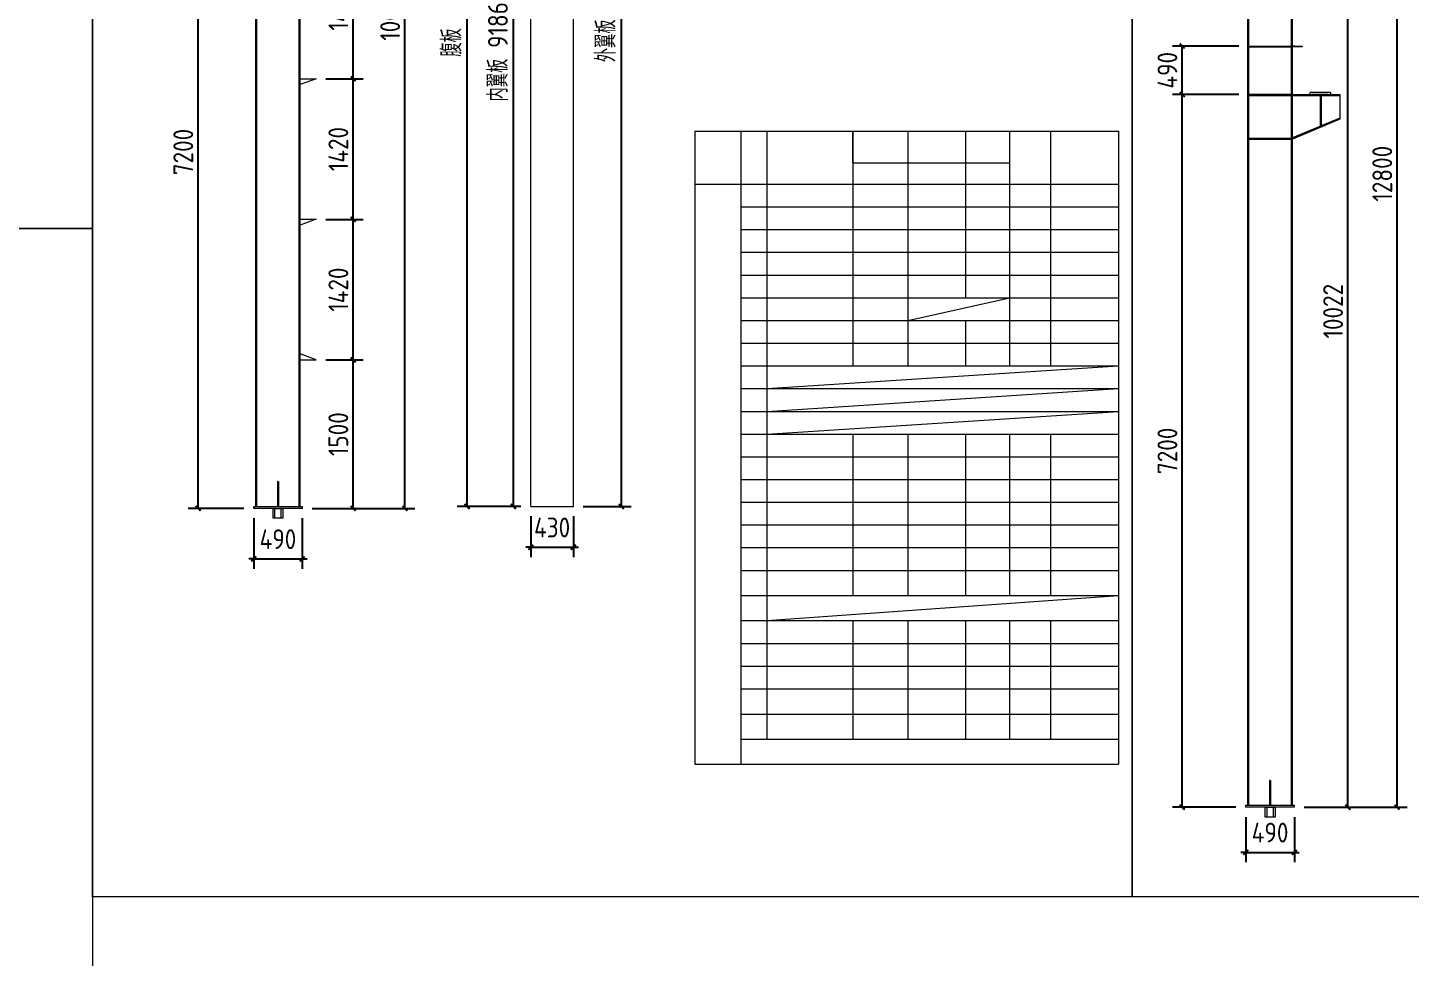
# Model space of a CAD drawing. Extents: x 485428 to 797698, y 56414 to 211814.
# Drawn here: x 671882 to 685846, y 109952 to 119345 of the extents above; entities that cross this region are included whole.
import ezdxf

# ---------------------------------------------------------------- set-up
doc = ezdxf.new("R2010")
doc.units = 0
doc.header["$LTSCALE"] = 1000
doc.header["$MEASUREMENT"] = 0
doc.layers.add('DOTE', color=1, linetype='Continuous')
doc.layers.add('钢架', color=7, linetype='Continuous', lineweight=25)
doc.styles.get("Standard").update_dxf_attribs({"font": 'gbenor.shx', "bigfont": 'gbcbig.shx'})
doc.dimstyles.get("Standard").update_dxf_attribs({"dimscale": 100, "dimtxt": 2, "dimasz": 0.4, "dimexe": 0.5, "dimexo": 1, "dimgap": 0.5, "dimtad": 1, "dimdec": 0, "dimzin": 0, "dimdsep": 46, "dimtxsty": 'Standard', "dimblk": 'ARCHTICK', "dimcen": 0.09, "dimadec": 0, "dimazin": 0, "dimtfac": 1, "dimtdec": 0, "dimtix": 1, "dimtmove": 2, "dimatfit": 3, "dimfxl": 1, "dimtolj": 1, "dimtzin": 0, "dimarcsym": 0})

# ---------------------------------------------------------------- blocks, each defined once
blk = doc.blocks.new('_ArchTick')
at = {"color": 0, "linetype": 'ByBlock', "const_width": 0.4}
blk.add_lwpolyline([(-0.5, -0.5), (0.5, 0.5)], dxfattribs=at)
blk = doc.blocks.new('*D489')
at = {"color": 3, "lineweight": -2}
for p, q in [((674895, 115988), (675270, 115988)), ((675170, 114488), (675170, 115988)), ((674755, 114488), (675270, 114488))]:
    blk.add_line(p, q, dxfattribs=at)
at = {"layer": 'Defpoints', "color": 0}
for p in [(674795, 115988), (675170, 115988), (674655, 114488)]:
    blk.add_point(p, dxfattribs=at)
at = {"color": 3, "lineweight": -2, "xscale": 50, "yscale": 50, "zscale": 50}
for p, rotation in [((675170, 115988), 90), ((675170, 114488), 270)]:
    blk.add_blockref('_ArchTick', p, dxfattribs=dict(at, rotation=rotation))
at = {"color": 0, "lineweight": 15, "insert": (675020, 115238), "char_height": 200, "attachment_point": 5, "rotation": 90}
blk.add_mtext('\\A1;1500', dxfattribs=at)
blk = doc.blocks.new('*D490')
at = {"color": 3, "lineweight": -2}
for p, q in [((674895, 117408), (675270, 117408)), ((675170, 115988), (675170, 117408)), ((674895, 115988), (675270, 115988))]:
    blk.add_line(p, q, dxfattribs=at)
at = {"layer": 'Defpoints', "color": 0}
for p in [(674795, 117408), (675170, 117408), (674795, 115988)]:
    blk.add_point(p, dxfattribs=at)
at = {"color": 3, "lineweight": -2, "xscale": 50, "yscale": 50, "zscale": 50}
for p, rotation in [((675170, 117408), 90), ((675170, 115988), 270)]:
    blk.add_blockref('_ArchTick', p, dxfattribs=dict(at, rotation=rotation))
at = {"color": 0, "lineweight": 15, "insert": (675020, 116698), "char_height": 200, "attachment_point": 5, "rotation": 90}
blk.add_mtext('\\A1;1420', dxfattribs=at)
blk = doc.blocks.new('*D491')
at = {"color": 3, "lineweight": -2}
for p, q in [((674895, 118828), (675270, 118828)), ((675170, 117408), (675170, 118828)), ((674895, 117408), (675270, 117408))]:
    blk.add_line(p, q, dxfattribs=at)
at = {"layer": 'Defpoints', "color": 0}
for p in [(674795, 118828), (675170, 118828), (674795, 117408)]:
    blk.add_point(p, dxfattribs=at)
at = {"color": 3, "lineweight": -2, "xscale": 50, "yscale": 50, "zscale": 50}
for p, rotation in [((675170, 118828), 90), ((675170, 117408), 270)]:
    blk.add_blockref('_ArchTick', p, dxfattribs=dict(at, rotation=rotation))
at = {"color": 0, "lineweight": 15, "insert": (675020, 118118), "char_height": 200, "attachment_point": 5, "rotation": 90}
blk.add_mtext('\\A1;1420', dxfattribs=at)
blk = doc.blocks.new('*D492')
at = {"color": 3, "lineweight": -2}
for p, q in [((674895, 120248), (675270, 120248)), ((675170, 118828), (675170, 120248)), ((674895, 118828), (675270, 118828))]:
    blk.add_line(p, q, dxfattribs=at)
at = {"layer": 'Defpoints', "color": 0}
for p in [(674795, 120248), (675170, 120248), (674795, 118828)]:
    blk.add_point(p, dxfattribs=at)
at = {"color": 3, "lineweight": -2, "xscale": 50, "yscale": 50, "zscale": 50}
for p, rotation in [((675170, 120248), 90), ((675170, 118828), 270)]:
    blk.add_blockref('_ArchTick', p, dxfattribs=dict(at, rotation=rotation))
at = {"color": 0, "lineweight": 15, "insert": (675020, 119538), "char_height": 200, "attachment_point": 5, "rotation": 90}
blk.add_mtext('\\A1;1420', dxfattribs=at)
blk = doc.blocks.new('*D495')
at = {"color": 3, "lineweight": -2}
for p, q in [((673605, 121688), (673504, 121688)), ((673604, 114488), (673604, 121688)), ((674065, 114488), (673504, 114488))]:
    blk.add_line(p, q, dxfattribs=at)
at = {"layer": 'Defpoints', "color": 0}
for p in [(673604, 121688), (673705, 121688), (674165, 114488)]:
    blk.add_point(p, dxfattribs=at)
at = {"color": 3, "lineweight": -2, "xscale": 50, "yscale": 50, "zscale": 50}
for p, rotation in [((673604, 121688), 90), ((673604, 114488), 270)]:
    blk.add_blockref('_ArchTick', p, dxfattribs=dict(at, rotation=rotation))
at = {"color": 0, "lineweight": 15, "insert": (673454, 118088), "char_height": 200, "attachment_point": 5, "rotation": 90}
blk.add_mtext('\\A1;7200', dxfattribs=at)
blk = doc.blocks.new('*D497')
at = {"color": 3, "lineweight": -2}
for p, q in [((674735, 124488), (675793, 124488)), ((675693, 114488), (675693, 124488)), ((674755, 114488), (675793, 114488))]:
    blk.add_line(p, q, dxfattribs=at)
at = {"layer": 'Defpoints', "color": 0}
for p in [(674635, 124488), (675693, 124488), (674655, 114488)]:
    blk.add_point(p, dxfattribs=at)
at = {"color": 3, "lineweight": -2, "xscale": 50, "yscale": 50, "zscale": 50}
for p, rotation in [((675693, 124488), 90), ((675693, 114488), 270)]:
    blk.add_blockref('_ArchTick', p, dxfattribs=dict(at, rotation=rotation))
at = {"color": 0, "lineweight": 15, "insert": (675543, 119488), "char_height": 200, "attachment_point": 5, "rotation": 90}
blk.add_mtext('\\A1;10000', dxfattribs=at)
blk = doc.blocks.new('*D498')
at = {"color": 3, "lineweight": -2}
for p, q in [((676964, 114408), (676964, 113995)), ((677394, 114408), (677394, 113995)), ((676964, 114095), (676914, 114095)), ((676964, 114095), (677394, 114095)), ((677394, 114095), (677444, 114095))]:
    blk.add_line(p, q, dxfattribs=at)
at = {"layer": 'Defpoints', "color": 0}
for p in [(676964, 114508), (677394, 114508), (677394, 114095)]:
    blk.add_point(p, dxfattribs=at)
at = {"color": 3, "lineweight": -2, "xscale": 50, "yscale": 50, "zscale": 50}
blk.add_blockref('_ArchTick', (676964, 114095), dxfattribs=at)
at = {"color": 3, "lineweight": -2, "xscale": 50, "yscale": 50, "zscale": 50, "rotation": 180}
blk.add_blockref('_ArchTick', (677394, 114095), dxfattribs=at)
at = {"color": 0, "lineweight": 15, "insert": (677179, 114295), "char_height": 200, "attachment_point": 5}
blk.add_mtext('\\A1;430', dxfattribs=at)
blk = doc.blocks.new('*D488')
at = {"color": 3, "lineweight": -2}
for p, q in [((674165, 114388), (674165, 113877)), ((674655, 114388), (674655, 113877)), ((674165, 113977), (674115, 113977)), ((674165, 113977), (674655, 113977)), ((674655, 113977), (674705, 113977))]:
    blk.add_line(p, q, dxfattribs=at)
at = {"layer": 'Defpoints', "color": 0}
for p in [(674165, 114488), (674655, 114488), (674655, 113977)]:
    blk.add_point(p, dxfattribs=at)
at = {"color": 3, "lineweight": -2, "xscale": 50, "yscale": 50, "zscale": 50}
blk.add_blockref('_ArchTick', (674165, 113977), dxfattribs=at)
at = {"color": 3, "lineweight": -2, "xscale": 50, "yscale": 50, "zscale": 50, "rotation": 180}
blk.add_blockref('_ArchTick', (674655, 113977), dxfattribs=at)
at = {"color": 0, "lineweight": 15, "insert": (674410, 114177), "char_height": 200, "attachment_point": 5}
blk.add_mtext('\\A1;490', dxfattribs=at)
blk = doc.blocks.new('*D499')
at = {"color": 3, "lineweight": -2}
for p, q in [((676864, 123694), (676688, 123694)), ((676788, 114508), (676788, 123694)), ((676864, 114508), (676688, 114508))]:
    blk.add_line(p, q, dxfattribs=at)
at = {"layer": 'Defpoints', "color": 0}
for p in [(676788, 123694), (676964, 123694), (676964, 114508)]:
    blk.add_point(p, dxfattribs=at)
at = {"color": 3, "lineweight": -2, "xscale": 50, "yscale": 50, "zscale": 50}
for p, rotation in [((676788, 123694), 90), ((676788, 114508), 270)]:
    blk.add_blockref('_ArchTick', p, dxfattribs=dict(at, rotation=rotation))
at = {"color": 0, "lineweight": 15, "insert": (676632, 119101), "char_height": 200, "attachment_point": 5, "rotation": 90}
blk.add_mtext('\\A1;内翼板 9186', dxfattribs=at)
blk = doc.blocks.new('*D501')
at = {"color": 3, "lineweight": -2}
for p, q in [((677494, 124479), (677978, 124479)), ((677878, 114508), (677878, 124479)), ((677494, 114508), (677978, 114508))]:
    blk.add_line(p, q, dxfattribs=at)
at = {"layer": 'Defpoints', "color": 0}
for p in [(677394, 124479), (677878, 124479), (677394, 114508)]:
    blk.add_point(p, dxfattribs=at)
at = {"color": 3, "lineweight": -2, "xscale": 50, "yscale": 50, "zscale": 50}
for p, rotation in [((677878, 124479), 90), ((677878, 114508), 270)]:
    blk.add_blockref('_ArchTick', p, dxfattribs=dict(at, rotation=rotation))
at = {"color": 0, "lineweight": 15, "insert": (677721, 119494), "char_height": 200, "attachment_point": 5, "rotation": 90}
blk.add_mtext('\\A1;外翼板 9971', dxfattribs=at)
blk = doc.blocks.new('*D503')
at = {"color": 3, "lineweight": -2}
for p, q in [((676864, 124522), (676220, 124522)), ((676320, 114508), (676320, 124522)), ((676864, 114508), (676220, 114508))]:
    blk.add_line(p, q, dxfattribs=at)
at = {"layer": 'Defpoints', "color": 0}
for p in [(676320, 124522), (676964, 124522), (676964, 114508)]:
    blk.add_point(p, dxfattribs=at)
at = {"color": 3, "lineweight": -2, "xscale": 50, "yscale": 50, "zscale": 50}
for p, rotation in [((676320, 124522), 90), ((676320, 114508), 270)]:
    blk.add_blockref('_ArchTick', p, dxfattribs=dict(at, rotation=rotation))
at = {"color": 0, "lineweight": 15, "insert": (676163, 119515), "char_height": 200, "attachment_point": 5, "rotation": 90}
blk.add_mtext('\\A1;腹板 10014', dxfattribs=at)
blk = doc.blocks.new('*D692')
at = {"color": 3, "lineweight": -2}
for p, q in [((684115, 118669), (683443, 118669)), ((683543, 111469), (683543, 118669)), ((684085, 111469), (683443, 111469))]:
    blk.add_line(p, q, dxfattribs=at)
at = {"layer": 'Defpoints', "color": 0}
for p in [(683543, 118669), (684215, 118669), (684185, 111469)]:
    blk.add_point(p, dxfattribs=at)
at = {"color": 3, "lineweight": -2, "xscale": 50, "yscale": 50, "zscale": 50}
for p, rotation in [((683543, 118669), 90), ((683543, 111469), 270)]:
    blk.add_blockref('_ArchTick', p, dxfattribs=dict(at, rotation=rotation))
at = {"color": 0, "lineweight": 15, "insert": (683393, 115069), "char_height": 200, "attachment_point": 5, "rotation": 90}
blk.add_mtext('\\A1;7200', dxfattribs=at)
blk = doc.blocks.new('*D693')
at = {"color": 3, "lineweight": -2}
for p, q in [((684115, 119159), (683443, 119159)), ((683543, 118669), (683543, 119159)), ((684115, 118669), (683443, 118669))]:
    blk.add_line(p, q, dxfattribs=at)
at = {"layer": 'Defpoints', "color": 0}
for p in [(683543, 119159), (684215, 119159), (684215, 118669)]:
    blk.add_point(p, dxfattribs=at)
at = {"color": 3, "lineweight": -2, "xscale": 50, "yscale": 50, "zscale": 50}
for p, rotation in [((683543, 119159), 90), ((683543, 118669), 270)]:
    blk.add_blockref('_ArchTick', p, dxfattribs=dict(at, rotation=rotation))
at = {"color": 0, "lineweight": 15, "insert": (683393, 118914), "char_height": 200, "attachment_point": 5, "rotation": 90}
blk.add_mtext('\\A1;490', dxfattribs=at)
blk = doc.blocks.new('*D697')
at = {"color": 3, "lineweight": -2}
for p, q in [((684745, 121491), (685316, 121491)), ((685216, 111469), (685216, 121491)), ((684775, 111469), (685316, 111469))]:
    blk.add_line(p, q, dxfattribs=at)
at = {"layer": 'Defpoints', "color": 0}
for p in [(684645, 121491), (685216, 121491), (684675, 111469)]:
    blk.add_point(p, dxfattribs=at)
at = {"color": 3, "lineweight": -2, "xscale": 50, "yscale": 50, "zscale": 50}
for p, rotation in [((685216, 121491), 90), ((685216, 111469), 270)]:
    blk.add_blockref('_ArchTick', p, dxfattribs=dict(at, rotation=rotation))
at = {"color": 0, "lineweight": 15, "insert": (685066, 116480), "char_height": 200, "attachment_point": 5, "rotation": 90}
blk.add_mtext('\\A1;10022', dxfattribs=at)
blk = doc.blocks.new('*D699')
at = {"color": 3, "lineweight": -2}
for p, q in [((684755, 124269), (685813, 124269)), ((685713, 111469), (685713, 124269)), ((684775, 111469), (685813, 111469))]:
    blk.add_line(p, q, dxfattribs=at)
at = {"layer": 'Defpoints', "color": 0}
for p in [(684655, 124269), (685713, 124269), (684675, 111469)]:
    blk.add_point(p, dxfattribs=at)
at = {"color": 3, "lineweight": -2, "xscale": 50, "yscale": 50, "zscale": 50}
for p, rotation in [((685713, 124269), 90), ((685713, 111469), 270)]:
    blk.add_blockref('_ArchTick', p, dxfattribs=dict(at, rotation=rotation))
at = {"color": 0, "lineweight": 15, "insert": (685563, 117869), "char_height": 200, "attachment_point": 5, "rotation": 90}
blk.add_mtext('\\A1;12800', dxfattribs=at)
blk = doc.blocks.new('*D691')
at = {"color": 3, "lineweight": -2}
for p, q in [((684185, 111369), (684185, 110913)), ((684675, 111369), (684675, 110913)), ((684185, 111013), (684135, 111013)), ((684185, 111013), (684675, 111013)), ((684675, 111013), (684725, 111013))]:
    blk.add_line(p, q, dxfattribs=at)
at = {"layer": 'Defpoints', "color": 0}
for p in [(684185, 111469), (684675, 111469), (684675, 111013)]:
    blk.add_point(p, dxfattribs=at)
at = {"color": 3, "lineweight": -2, "xscale": 50, "yscale": 50, "zscale": 50}
blk.add_blockref('_ArchTick', (684185, 111013), dxfattribs=at)
at = {"color": 3, "lineweight": -2, "xscale": 50, "yscale": 50, "zscale": 50, "rotation": 180}
blk.add_blockref('_ArchTick', (684675, 111013), dxfattribs=at)
at = {"color": 0, "lineweight": 15, "insert": (684430, 111213), "char_height": 200, "attachment_point": 5}
blk.add_mtext('\\A1;490', dxfattribs=at)
blk = doc.blocks.new('*D994')
at = {"color": 0, "lineweight": -2}
blk.add_arc((677394, 124522), 346, 180, 270, dxfattribs=at)
at = {"layer": 'Defpoints', "color": 0}
for p in [(676964, 124522), (677394, 124522), (677394, 124479), (677094, 124350), (677394, 114508)]:
    blk.add_point(p, dxfattribs=at)
at = {"color": 0, "lineweight": -2, "xscale": 50, "yscale": 50, "zscale": 50}
for p, rotation in [((677048, 124522), 89.99999999999964), ((677394, 124177), 359.9999999999987)]:
    blk.add_blockref('_ArchTick', p, dxfattribs=dict(at, rotation=rotation))
at = {"color": 0, "lineweight": 15, "insert": (677291, 124419), "char_height": 200, "attachment_point": 5, "rotation": 315}
blk.add_mtext('\\A1;90°', dxfattribs=at)

msp = doc.modelspace()

# ---------------------------------------------------------------- linework, layer by layer
at = {"lineweight": 15}
for p, q in [((684214.7, 119159.1), (684654.7, 119159.1)), ((684214.7, 119149.1), (684654.7, 119149.1)), ((684654.7, 119159.1), (684754.7, 119159.1)), ((684754.7, 119149.1), (684654.7, 119149.1)), ((684674.7, 119169.1), (684674.7, 119159.1)), ((684754.7, 119159.1), (684754.7, 119149.1)), ((684654.7, 118669.1), (684214.7, 118669.1)), ((684214.7, 118669.1), (684644.7, 118669.1)), ((684214.7, 118659.1), (684644.7, 118659.1)), ((684654.7, 118669.1), (685134.7, 118669.1)), ((684654.7, 118659.1), (685134.7, 118659.1)), ((685044.7, 118689.1), (684834.7, 118689.1)), ((684834.7, 118669.1), (684834.7, 118689.1)), ((684859.7, 118689.1), (685019.7, 118689.1)), ((684934.7, 118659.1), (684934.7, 118346.6)), ((684944.7, 118659.1), (684944.7, 118350.8)), ((685044.7, 118669.1), (685044.7, 118689.1)), ((685134.7, 118669.1), (685134.7, 118419.1)), ((685134.7, 118429.9), (684654.7, 118229.9)), ((685134.7, 118419.1), (684654.7, 118219.1)), ((680216.5, 117978.1), (680216.5, 118297.5)), ((680216.5, 118297.5), (680216.5, 115927.3)), ((680770.3, 118297.5), (680770.3, 115927.3)), ((682898.7, 118297.5), (682898.7, 111905.4)), ((684214.7, 118229.1), (684644.7, 118229.1)), ((684214.7, 118219.1), (684644.7, 118219.1)), ((680770.3, 116386.4), (681799.4, 116615.9)), ((679346.9, 115697.8), (682898.7, 115927.3)), ((679346.9, 115468.3), (682898.7, 115697.8)), ((679346.9, 115238.8), (682898.7, 115468.3)), ((680216.5, 115238.8), (680216.5, 113606.8)), ((680770.3, 115238.8), (680770.3, 114320.7)), ((676963.7, 114508.5), (677393.7, 114508.5)), ((674360.2, 114488.5), (674460.2, 114488.5)), ((680770.3, 114320.7), (680770.3, 113606.8)), ((679346.9, 113354.2), (682898.7, 113606.8)), ((680216.5, 113354.2), (680216.5, 112158.1)), ((680770.3, 113354.2), (680770.3, 112158.1)), ((684379.7, 111469.1), (684479.7, 111469.1))]:
    msp.add_line(p, q, dxfattribs=at)
at = {"color": 2, "lineweight": 15}
for p, q in [((674635.2, 118828.5), (674795.2, 118828.5)), ((674635.2, 118828.5), (674795.2, 118828.5)), ((674795.2, 118828.5), (674635.2, 118768.5)), ((674635.2, 117408.5), (674795.2, 117408.5)), ((674635.2, 117408.5), (674795.2, 117408.5)), ((674795.2, 117408.5), (674635.2, 117348.5)), ((674795.2, 115988.5), (674635.2, 116048.5)), ((674635.2, 115988.5), (674795.2, 115988.5)), ((674635.2, 115988.5), (674795.2, 115988.5)), ((674410.2, 114758.5), (674405.2, 114758.5)), ((674405.2, 114758.5), (674405.2, 114508.5)), ((674410.2, 114758.5), (674415.2, 114758.5)), ((674415.2, 114758.5), (674415.2, 114508.5)), ((674165.2, 114488.5), (674165.2, 114508.5)), ((674165.2, 114508.5), (674655.2, 114508.5)), ((674655.2, 114508.5), (674655.2, 114488.5)), ((674655.2, 114488.5), (674165.2, 114488.5)), ((684429.7, 111739.1), (684424.7, 111739.1)), ((684424.7, 111739.1), (684424.7, 111489.1)), ((684429.7, 111739.1), (684434.7, 111739.1)), ((684434.7, 111739.1), (684434.7, 111489.1)), ((684184.7, 111469.1), (684184.7, 111489.1)), ((684184.7, 111489.1), (684674.7, 111489.1)), ((684674.7, 111469.1), (684184.7, 111469.1)), ((684674.7, 111489.1), (684674.7, 111469.1))]:
    msp.add_line(p, q, dxfattribs=at)
at = {"color": 1, "lineweight": 15}
for p, q in [((684939.7, 118659.1), (684939.7, 118348.7)), ((678621, 118297.5), (678621, 111905.4)), ((679086.8, 111905.4), (679086.8, 118297.5)), ((674360.2, 114388.5), (674360.2, 114488.5)), ((674460.2, 114388.5), (674360.2, 114388.5)), ((674380.2, 114388.5), (674380.2, 114488.5)), ((674440.2, 114488.5), (674440.2, 114388.5)), ((674460.2, 114488.5), (674460.2, 114388.5)), ((684379.7, 111369.1), (684379.7, 111469.1)), ((684399.7, 111369.1), (684399.7, 111469.1)), ((684459.7, 111469.1), (684459.7, 111369.1)), ((684479.7, 111469.1), (684479.7, 111369.1)), ((684479.7, 111369.1), (684379.7, 111369.1))]:
    msp.add_line(p, q, dxfattribs=at)
at = {"lineweight": 15}
for points in [[(619078.1, 155114.2), (672538.1, 155114.2), (672538.1, 117314.2), (619078.1, 117314.2)], [(672538.1, 125414.2), (683038.1, 125414.2), (683038.1, 110564.2), (672538.1, 110564.2)], [(683038.1, 125414.2), (693538.1, 125414.2), (693538.1, 110564.2), (683038.1, 110564.2)], [(619078.1, 117314.2), (672538.1, 117314.2), (672538.1, 79514.2), (619078.1, 79514.2)]]:
    msp.add_lwpolyline(points, close=True, dxfattribs=at)
at = {"layer": 'DOTE', "color": 0, "lineweight": 15}
for p, q in [((674195.2, 114508.5), (674195.2, 124532.5)), ((674625.2, 114508.5), (674625.2, 124479.4)), ((674635.2, 114508.5), (674635.2, 124488.5)), ((677393.7, 114508.5), (677393.7, 124479.4)), ((684214.7, 111489.1), (684214.7, 124313.1)), ((684644.7, 111489.1), (684644.7, 124262.1)), ((674185.2, 114508.5), (674185.2, 123694.5)), ((676963.7, 114508.5), (676963.7, 123694.5)), ((684204.7, 111489.1), (684204.7, 123525.1)), ((684654.7, 111489.1), (684654.7, 120652.6))]:
    msp.add_line(p, q, dxfattribs=at)
at = {"layer": '钢架', "lineweight": 15}
for p, q in [((678621, 118297.5), (682898.7, 118297.5)), ((679346.9, 118297.5), (679346.9, 112158.1)), ((681354.4, 118297.5), (681354.4, 116615.9)), ((681799.4, 118297.5), (681799.4, 115927.3)), ((682212, 118297.5), (682212, 115927.3)), ((680216.5, 117978.1), (681799.4, 117978.1)), ((678621, 117763.5), (682898.7, 117763.5)), ((679086.8, 117534), (682898.7, 117534)), ((679086.8, 117304.5), (682898.7, 117304.5)), ((679086.8, 117075), (682898.7, 117075)), ((679086.8, 117075), (682898.7, 117075)), ((679086.8, 116845.4), (682898.7, 116845.4)), ((679086.8, 116615.9), (682898.7, 116615.9)), ((679086.8, 116386.4), (682898.7, 116386.4)), ((681354.4, 116386.4), (681354.4, 115927.3)), ((679086.8, 116156.9), (682898.7, 116156.9)), ((679086.8, 115927.3), (682898.7, 115927.3)), ((679086.8, 115697.8), (682898.7, 115697.8)), ((679086.8, 115468.3), (682898.7, 115468.3)), ((679086.8, 115468.3), (682898.7, 115468.3)), ((679086.8, 115468.3), (682898.7, 115468.3)), ((679086.8, 115468.3), (682898.7, 115468.3)), ((679086.8, 115238.8), (682898.7, 115238.8)), ((679086.8, 115238.8), (682898.7, 115238.8)), ((681354.4, 115238.8), (681354.4, 113606.8)), ((681799.4, 115238.8), (681799.4, 113606.8)), ((682212, 115238.8), (682212, 113606.8)), ((679086.8, 115009.3), (682898.7, 115009.3)), ((679086.8, 115009.3), (682898.7, 115009.3)), ((679086.8, 115009.3), (682898.7, 115009.3)), ((679086.8, 114779.7), (682898.7, 114779.7)), ((679086.8, 114779.7), (682898.7, 114779.7)), ((679086.8, 114550.2), (682898.7, 114550.2)), ((679086.8, 114550.2), (682898.7, 114550.2)), ((679086.8, 114550.2), (682898.7, 114550.2)), ((679086.8, 114550.2), (682898.7, 114550.2)), ((679086.8, 114320.7), (682898.7, 114320.7)), ((679086.8, 114320.7), (682898.7, 114320.7)), ((679086.8, 114320.7), (682898.7, 114320.7)), ((679086.8, 114320.7), (682898.7, 114320.7)), ((679086.8, 114091.2), (682898.7, 114091.2)), ((679086.8, 114091.2), (682898.7, 114091.2)), ((679086.8, 114091.2), (682898.7, 114091.2)), ((679086.8, 114091.2), (682898.7, 114091.2)), ((679086.8, 113859.5), (682898.7, 113859.5)), ((679086.8, 113606.8), (682898.7, 113606.8)), ((679086.8, 113606.8), (682898.7, 113606.8)), ((679086.8, 113606.8), (682898.7, 113606.8)), ((679086.8, 113606.8), (682898.7, 113606.8)), ((679086.8, 113606.8), (682898.7, 113606.8)), ((679086.8, 113354.2), (682898.7, 113354.2)), ((681354.4, 113354.2), (681354.4, 112158.1)), ((681799.4, 113354.2), (681799.4, 112158.1)), ((682212, 113354.2), (682212, 112158.1)), ((679086.8, 113124.6), (682898.7, 113124.6)), ((679086.8, 112895.1), (682898.7, 112895.1)), ((679086.8, 112663.4), (682898.7, 112663.4)), ((679086.8, 112410.8), (682898.7, 112410.8)), ((679086.8, 112158.1), (682898.7, 112158.1)), ((678621, 111905.4), (682898.7, 111905.4))]:
    msp.add_line(p, q, dxfattribs=at)

# ---------------------------------------------------------------- dimensions: what is measured, and where the dimension line sits
at = {"color": 1, "lineweight": 15}
dim = msp.add_angular_dim_2l(base=(677094.4, 124349.6), line1=((677393.7, 114508.5), (677393.7, 124479.4)), line2=((676963.7, 124522.4), (677393.7, 124522.4)), dimstyle='Standard', override={"dimtxt": 2, "dimasz": 0.5, "dimgap": 1}, dxfattribs=at)
dim.commit()
dim.dimension.update_dxf_attribs({"geometry": '*D994', "text_midpoint": (677290.7, 124419.5)})
at = {"lineweight": 15}
for base, p1, p2, picture, middle in [((675692.9, 124488.5), (674655.2, 114488.5), (674635.2, 124488.5), '*D497', (675542.9, 119488.5)), ((685712.6, 124269.1), (684674.7, 111469.1), (684654.7, 124269.1), '*D699', (685562.6, 117869.1)), ((673603.6, 121688.5), (674165.2, 114488.5), (673705.2, 121688.5), '*D495', (673453.6, 118088.5)), ((685215.5254096, 121490.6134279), (684674.6579732, 111469.1134279), (684644.6579732, 121490.6134279), '*D697', (685065.5254096, 116479.8634279)), ((675170.1, 120248.5), (674795.2, 118828.5), (674795.2, 120248.5), '*D492', (675020.1, 119538.5)), ((683543.4, 119159.1), (684214.7, 118669.1), (684214.7, 119159.1), '*D693', (683393.4, 118914.1)), ((675170.1, 118828.5), (674795.2, 117408.5), (674795.2, 118828.5), '*D491', (675020.1, 118118.5)), ((683543.4, 118669.1), (684184.7, 111469.1), (684214.7, 118669.1), '*D692', (683393.4, 115069.1)), ((675170.1, 117408.5), (674795.2, 115988.5), (674795.2, 117408.5), '*D490', (675020.1, 116698.5)), ((675170.1, 115988.5), (674655.2, 114488.5), (674795.2, 115988.5), '*D489', (675020.1, 115238.5))]:
    dim = msp.add_linear_dim(base=base, p1=p1, p2=p2, angle=90, dimstyle='Standard', override={"dimtxt": 2, "dimasz": 0.5, "dimexe": 1, "dimexo": 1, "dimclrd": 3, "dimclre": 3}, dxfattribs=at)
    dim.commit()
    dim.dimension.update_dxf_attribs({"geometry": picture, "text_midpoint": middle})
for base, p1, p2, text, picture, middle in [((676319.7, 124522.4), (676963.7, 114508.5), (676963.7, 124522.4), '腹板 10014', '*D503', (676163, 119515.5)), ((677877.9, 124479.4), (677393.7, 114508.5), (677393.7, 124479.4), '外翼板 9971', '*D501', (677721.3, 119494)), ((676788.3, 123694.5), (676963.7, 114508.5), (676963.7, 123694.5), '内翼板 9186', '*D499', (676631.7, 119101.5))]:
    dim = msp.add_linear_dim(base=base, p1=p1, p2=p2, angle=90, text=text, dimstyle='Standard', override={"dimtxt": 2, "dimasz": 0.5, "dimexe": 1, "dimexo": 1, "dimclrd": 3, "dimclre": 3}, dxfattribs=at)
    dim.commit()
    dim.dimension.update_dxf_attribs({"geometry": picture, "text_midpoint": middle})
dim = msp.add_aligned_dim(p1=(676963.7, 114508.5), p2=(677393.7, 114508.5), distance=-413.8, dimstyle='Standard', override={"dimtxt": 2, "dimasz": 0.5, "dimexe": 1, "dimexo": 1, "dimgap": 1, "dimclrd": 3, "dimclre": 3}, dxfattribs=at)
dim.commit()
dim.dimension.update_dxf_attribs({"geometry": '*D498', "text_midpoint": (677178.7, 114294.7)})
for base, p1, p2, picture, middle in [((674655.2, 113977.3), (674165.2, 114488.5), (674655.2, 114488.5), '*D488', (674410.2, 114177.3)), ((684674.7, 111012.7), (684184.7, 111469.1), (684674.7, 111469.1), '*D691', (684429.7, 111212.7))]:
    dim = msp.add_linear_dim(base=base, p1=p1, p2=p2, dimstyle='Standard', override={"dimtxt": 2, "dimasz": 0.5, "dimexe": 1, "dimexo": 1, "dimgap": 1, "dimclrd": 3, "dimclre": 3}, dxfattribs=at)
    dim.commit()
    dim.dimension.update_dxf_attribs({"geometry": picture, "text_midpoint": middle})

doc.saveas('drawing.dxf')
